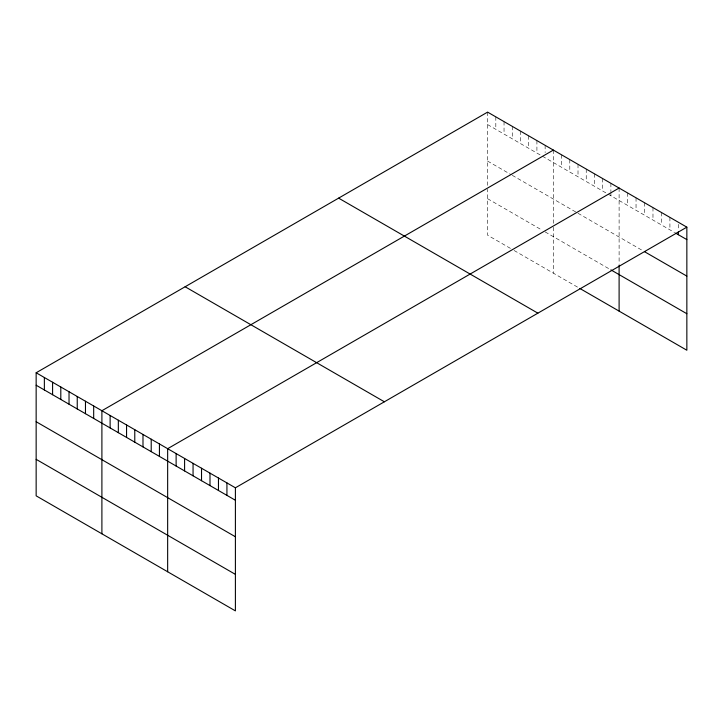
<?xml version="1.0" encoding="UTF-8"?>
<svg xmlns="http://www.w3.org/2000/svg" width="723" height="723" viewBox="0 0 723 723"><rect width="100%" height="100%" fill="white"/><g stroke="black" fill="none" stroke-linecap="round" stroke-linejoin="round"><path stroke-width="0.54" stroke-dasharray="3.62 2.71" d="M487.6 124.582L541.482 155.689M542.395 156.213L607.239 193.647M608.151 194.18L674.622 232.553M487.6 161.084L511.351 174.794M512.264 175.318L577.099 212.752M578.011 213.285L642.63 250.583M487.6 198.698L542.395 230.33M545.133 231.911L610.89 269.869M510.438 248.378L487.6 235.201L487.6 189.29M514.089 250.492L578.011 287.393M678.382 224.347L678.382 230.574M669.914 217.379L669.914 229.833M661.446 212.49L661.446 224.943M652.977 207.6L652.977 220.054M644.509 202.711L644.509 215.165M636.041 197.822L636.041 210.276M627.573 192.933L627.573 205.395M619.105 188.043L619.105 264.166M610.89 183.299L610.89 191.604M610.89 192.643L610.89 195.761M602.666 178.554L602.666 191.008M594.451 173.809L594.451 186.263M586.236 169.065L586.236 181.518M578.011 164.32L578.011 176.774M569.796 159.575L569.796 172.029M561.572 154.83L561.572 167.284M553.357 150.086L553.357 224.121M553.357 227.257L553.357 273.158M545.133 145.341L545.133 152.607M536.918 140.596L536.918 153.05M528.703 135.852L528.703 148.305M520.479 131.107L520.479 143.561M512.264 126.362L512.264 138.816M504.039 121.618L504.039 134.071M495.824 116.873L495.824 129.327M487.6 112.119L487.6 186.154"/><path stroke-width="1.08" d="M36.15 372.77L235.4 487.799L235.4 610.881L36.15 495.842L36.15 372.77L487.6 112.119L686.85 227.158L686.85 350.23L579.837 288.45M553.357 150.086L101.898 410.727L101.898 533.8M619.105 188.043L167.655 448.694L167.655 571.766M235.4 487.799L686.85 227.158M675.562 233.095L686.85 239.611M644.509 251.676L686.85 276.114M610.89 269.869L686.85 313.728M338.626 198.138L537.867 313.167M185.133 286.76L384.374 401.789M36.15 385.223L235.4 500.262M36.15 421.726L235.4 536.764M36.15 459.34L235.4 574.369M678.382 231.613L678.382 234.722M619.105 265.214L619.105 311.116M226.932 482.91L226.932 495.372M218.463 478.02L218.463 490.483M209.995 473.131L209.995 485.594M201.527 468.242L201.527 480.705M193.059 463.362L193.059 475.815M184.591 458.472L184.591 470.926M176.123 453.583L176.123 466.037M159.431 443.949L159.431 456.403M151.215 439.204L151.215 451.658M142.991 434.451L142.991 446.913M134.776 429.706L134.776 442.169M126.561 424.961L126.561 437.424M118.337 420.217L118.337 432.679M110.122 415.472L110.122 427.935M93.683 405.983L93.683 418.445M85.468 401.238L85.468 413.692M77.244 396.493L77.244 408.947M69.028 391.749L69.028 404.202M60.804 387.004L60.804 399.458M52.589 382.259L52.589 394.713M44.365 377.514L44.365 389.968"/></g></svg>
